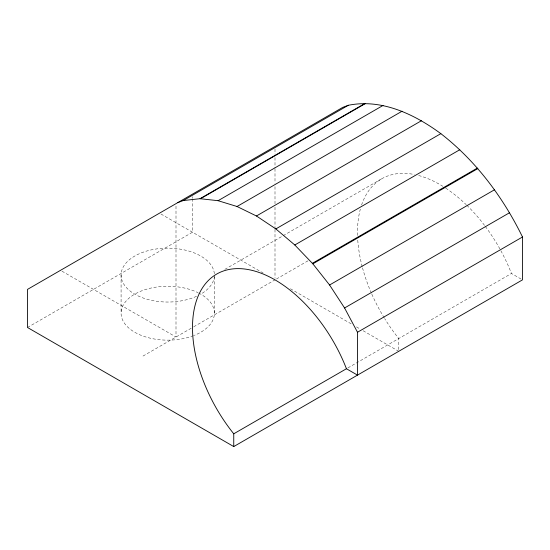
<?xml version="1.0" encoding="UTF-8"?>
<svg xmlns="http://www.w3.org/2000/svg" width="550" height="550" viewBox="0 0 550 550"><rect width="100%" height="100%" fill="white"/><g stroke="black" fill="none" stroke-linecap="round" stroke-linejoin="round"><path stroke-width="0.41" stroke-dasharray="2.75 2.06" d="M27.5 327.491L192.5 232.231L192.5 199.21M224.84 269.363L381.666 178.819M143 356.07L192.995 327.209M193.731 326.782L275 279.861M276.464 279.015L308 260.81M347.937 367.881L511.445 273.481L521.029 279.008M160.978 214.032L263.154 273.02M290.434 288.771L352.007 324.321M356.462 326.893L360.168 329.038M363.138 330.749L398.75 351.306M61.978 271.191L176 337.019L176 205.363M398.75 349.607L398.75 338.546A116.676 67.361 60 0 1 384.691 318.608M275 149.057L275 154.186M275 157.609L275 167.867M275 168.719L275 183.253M275 186.677L275 203.775M275 207.192L275 228.566M275 229.419L275 278.149M214.417 276.794L214.417 313.204M192.5 196.666L192.5 198.357M121.083 275.096L121.083 313.204M198.708 293.04A46.667 26.943 0 0 1 194.253 335.383M193.469 335.686A46.667 26.943 0 0 1 131.395 330.096A46.667 26.943 0 0 1 135.204 293.893A46.667 26.943 0 0 1 197.993 292.683M384.244 317.893A116.676 67.361 60 0 1 371.724 293.92M371.388 293.15A116.676 67.361 60 0 1 362.395 267.389M362.182 266.571A116.676 67.361 60 0 1 357.734 239.573M357.548 235.448A116.676 67.361 60 0 1 360.312 209.199M361.584 204.978A116.676 67.361 60 0 1 414.356 174.508M418.646 175.519A116.676 67.361 60 0 1 442.874 186.319M445.754 188.155A116.676 67.361 60 0 1 466.214 204.676M466.819 205.253A116.676 67.361 60 0 1 484.832 225.775M485.334 226.442A116.676 67.361 60 0 1 511.445 273.481M214.397 275.873A46.667 26.943 0 0 1 200.75 294.154M196.536 296.306A46.667 26.943 0 0 1 125.785 286.887A46.667 26.943 0 0 1 156.619 248.93A46.667 26.943 0 0 1 214.397 274.319"/><path stroke-width="0.82" d="M177.732 202.647L183.301 200.544L348.301 105.284C381.707 98.512 414.549 114.311 440.846 133.65C475.929 160.889 503.085 197.244 522.5 236.995L522.5 279.861L233.75 446.572L27.5 327.491L27.5 289.389L342.732 107.387L348.301 105.284M183.301 200.544L200.021 198.694L365.021 103.427M200.502 198.742L365.502 103.483M200.021 198.694L218.075 200.695L383.075 105.428M218.075 200.695L237.029 206.504L402.029 111.238M237.029 206.504L256.438 215.985L421.438 120.725M256.438 215.985L275.846 228.917L440.846 133.65M275.846 228.917L294.8 244.991L459.8 149.731M312.373 263.333L477.373 168.066M294.8 244.991L312.854 263.828L477.854 168.568M312.854 263.828L329.574 284.996L494.574 189.729M329.574 284.996L344.575 307.979L509.575 212.719M233.75 446.572L233.75 433.806A116.676 67.361 60 0 1 216.666 274.079A116.676 67.361 60 0 1 346.445 368.741L357.5 375.121L357.5 332.255L522.5 236.995M233.75 433.806L346.72 368.582M344.575 307.979L357.5 332.255"/></g></svg>
